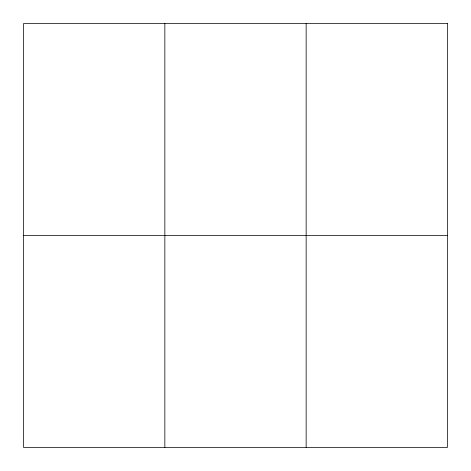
<?xml version="1.0" encoding="UTF-8"?>
<svg xmlns="http://www.w3.org/2000/svg" width="471" height="471" viewBox="0 0 471 471"><rect width="100%" height="100%" fill="white"/><g stroke="black" fill="none" stroke-linecap="round" stroke-linejoin="round"><path stroke-width="0.71" d="M23.55 235.5L447.45 235.5M306.15 23.55L306.15 447.45M164.85 23.55L164.85 447.45M447.45 23.55L23.55 23.55L23.55 447.45L447.45 447.45L447.45 23.55"/></g></svg>
